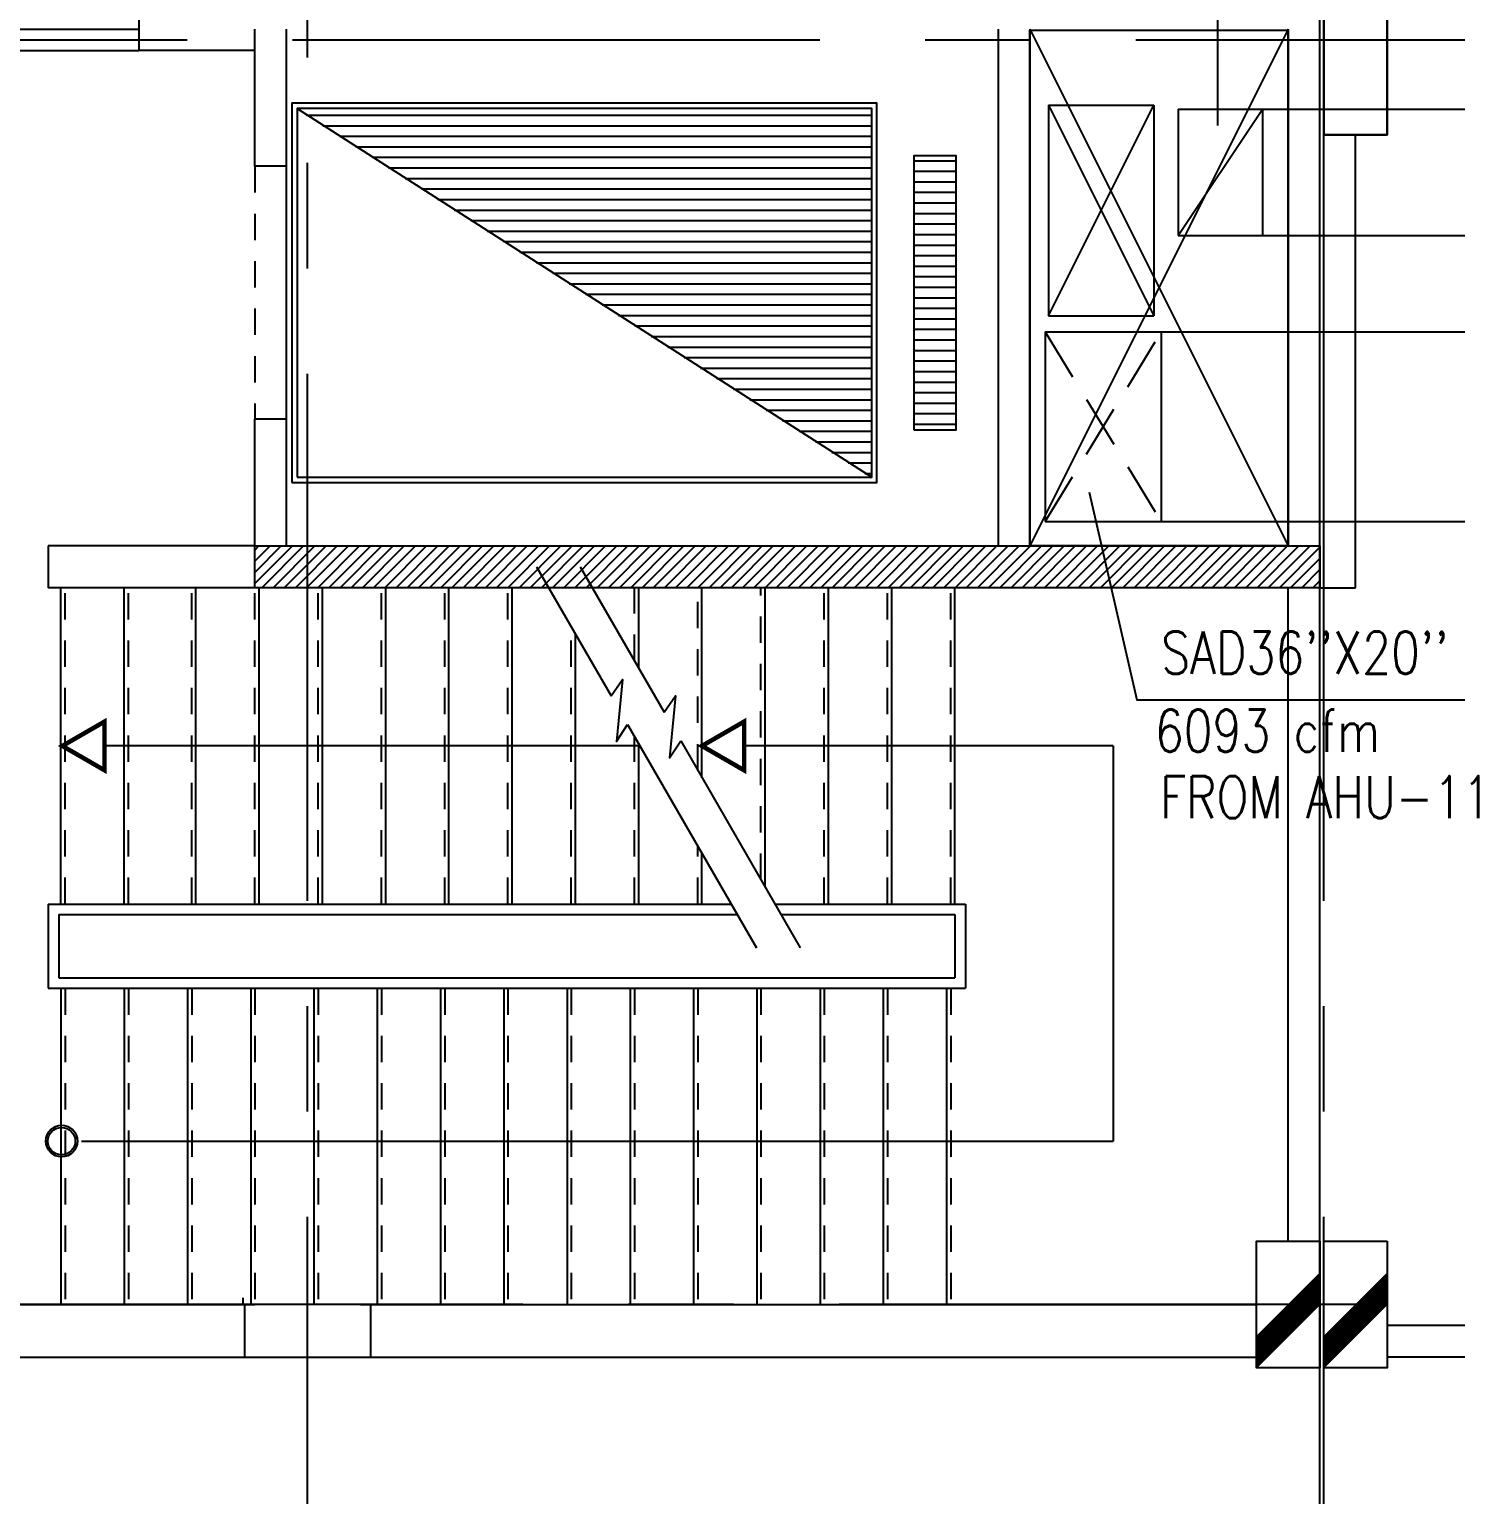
# Model space of a CAD drawing. Extents: x 417866029 to 417866302, y 43498040 to 43498122.
# Drawn here: x 417866076.23 to 417866083, y 43498077 to 43498083.96 of the extents above; entities that cross this region are included whole.
import ezdxf

# ---------------------------------------------------------------- set-up
doc = ezdxf.new("R2010")
doc.units = 0
doc.header["$MEASUREMENT"] = 0
for name, pattern in [('CENTERX2', [4, 2.5, -0.5, 0.5, -0.5]), ('HIDDEN', [0.375, 0.25, -0.125]), ('HIDDEN2', [0.1875, 0.125, -0.0625])]:
    doc.linetypes.add(name, pattern=pattern)
doc.layers.get('0').update_dxf_attribs({"linetype": 'CONTINUOUS'})
for name, color, linetype in [('AXES', 11, 'CENTERX2'), ('COL', 7, 'CONTINUOUS'), ('DUCT', 6, 'CONTINUOUS'), ('EXDUCT', 10, 'CONTINUOUS'), ('HAT', 11, 'CONTINUOUS'), ('HIDDEN', 9, 'HIDDEN2'), ('LIFTS', 9, 'CONTINUOUS'), ('M-TEXT', 2, 'CONTINUOUS'), ('PSUPPLY', 3, 'HIDDEN'), ('SHAFT', 9, 'CONTINUOUS'), ('STR', 9, 'CONTINUOUS'), ('WALL', 9, 'CONTINUOUS'), ('WIN', 9, 'CONTINUOUS')]:
    doc.layers.add(name, color=color, linetype=linetype)
doc.styles.add('ROMANS', font='ROMANS.shx', dxfattribs={"width": 0.6})

# ---------------------------------------------------------------- blocks, each defined once
blk = doc.blocks.new('*X51')
at = {"color": 0}
for p, q in [((140176.4757005259, 227700), (140376.4757005259, 227700)), ((140176.4757005259, 227650), (140376.4757005259, 227650)), ((140176.4757005259, 227600), (140376.4757005259, 227600)), ((140176.4757005259, 227550), (140376.4757005259, 227550)), ((140176.4757005259, 227500), (140376.4757005259, 227500)), ((140176.4757005259, 227450), (140376.4757005259, 227450)), ((140176.4757005259, 227400), (140376.4757005259, 227400)), ((140176.4757005259, 227350), (140376.4757005259, 227350)), ((140176.4757005259, 227300), (140376.4757005259, 227300)), ((140176.4757005259, 227250), (140376.4757005259, 227250)), ((140176.4757005259, 227200), (140376.4757005259, 227200)), ((140176.4757005259, 227150), (140376.4757005259, 227150)), ((140176.4757005259, 227100), (140376.4757005259, 227100)), ((140176.4757005259, 227050), (140376.4757005259, 227050)), ((140176.4757005259, 227000), (140376.4757005259, 227000)), ((140176.4757005259, 226950), (140376.4757005259, 226950)), ((140176.4757005259, 226900), (140376.4757005259, 226900)), ((140176.4757005259, 226850), (140376.4757005259, 226850)), ((140176.4757005259, 226800), (140376.4757005259, 226800)), ((140176.4757005259, 226750), (140376.4757005259, 226750)), ((140176.4757005259, 226700), (140376.4757005259, 226700)), ((140176.4757005259, 226650), (140376.4757005259, 226650)), ((140176.4757005259, 226600), (140376.4757005259, 226600)), ((140176.4757005259, 226550), (140376.4757005259, 226550)), ((140176.4757005259, 226500), (140376.4757005259, 226500)), ((140176.4757005259, 226450), (140376.4757005259, 226450))]:
    blk.add_line(p, q, dxfattribs=at)
blk = doc.blocks.new('*X52')
at = {"color": 0}
for p, q in [((477437.8265845861, 147300), (480111.9327893695, 147300)), ((477515.683696582, 147250), (480111.9327893695, 147250)), ((477593.5408085778, 147200), (480111.9327893695, 147200)), ((477671.3979205738, 147150), (480111.9327893695, 147150)), ((477749.2550325696, 147100), (480111.9327893695, 147100)), ((477827.1121445655, 147050), (480111.9327893695, 147050)), ((477904.9692565614, 147000), (480111.9327893695, 147000)), ((477982.8263685573, 146950), (480111.9327893695, 146950)), ((478060.6834805532, 146900), (480111.9327893695, 146900)), ((478138.540592549, 146850), (480111.9327893695, 146850)), ((478216.3977045449, 146800), (480111.9327893695, 146800)), ((478294.2548165408, 146750), (480111.9327893695, 146750)), ((478372.1119285367, 146700), (480111.9327893695, 146700)), ((478449.9690405326, 146650), (480111.9327893695, 146650)), ((478527.8261525285, 146600), (480111.9327893695, 146600)), ((478605.6832645243, 146550), (480111.9327893695, 146550)), ((478683.5403765202, 146500), (480111.9327893695, 146500)), ((478761.3974885161, 146450), (480111.9327893695, 146450)), ((478839.254600512, 146400), (480111.9327893695, 146400)), ((478917.1117125078, 146350), (480111.9327893695, 146350)), ((478994.9688245038, 146300), (480111.9327893695, 146300)), ((479072.8259364996, 146250), (480111.9327893695, 146250)), ((479150.6830484955, 146200), (480111.9327893695, 146200)), ((479228.5401604914, 146150), (480111.9327893695, 146150)), ((479306.3972724873, 146100), (480111.9327893696, 146100)), ((479384.2543844832, 146050), (480111.9327893696, 146050)), ((479462.1114964791, 146000), (480111.9327893696, 146000)), ((479539.9686084749, 145950), (480111.9327893696, 145950)), ((479617.8257204708, 145900), (480111.9327893696, 145900)), ((479695.6828324667, 145850), (480111.9327893696, 145850)), ((479773.5399444626, 145800), (480111.9327893696, 145800)), ((479851.3970564585, 145750), (480111.9327893696, 145750)), ((479929.2541684543, 145700), (480111.9327893696, 145700)), ((480007.1112804502, 145650), (480111.9327893696, 145650)), ((480084.9683924461, 145600), (480111.9327893696, 145600))]:
    blk.add_line(p, q, dxfattribs=at)
blk = doc.blocks.new('*X69')
at = {"color": 0}
for p, q in [((61359.22208648539, 153159.3599540289), (61539.59610626817, 153339.7339738117)), ((61359.22208648538, 153212.3929626179), (61486.56309767918, 153339.7339738117)), ((61359.22208648537, 153265.4259712069), (61433.53008909019, 153339.7339738117)), ((61359.22208648537, 153318.4589797959), (61380.4970805012, 153339.7339738117)), ((61392.62911485726, 153139.7339738118), (61592.62911485717, 153339.7339738117)), ((61445.66212344625, 153139.7339738118), (61645.66212344616, 153339.7339738117)), ((61498.69513203524, 153139.7339738118), (61698.69513203515, 153339.7339738117)), ((61551.72814062423, 153139.7339738118), (61751.72814062415, 153339.7339738117)), ((61604.76114921322, 153139.7339738118), (61804.76114921314, 153339.7339738117)), ((61657.79415780221, 153139.7339738118), (61857.79415780213, 153339.7339738117)), ((61710.8271663912, 153139.7339738118), (61910.82716639112, 153339.7339738117)), ((61763.86017498019, 153139.7339738118), (61963.86017498012, 153339.7339738117)), ((61816.89318356918, 153139.7339738118), (62016.8931835691, 153339.7339738117)), ((61869.92619215817, 153139.7339738118), (62069.9261921581, 153339.7339738117)), ((61922.95920074716, 153139.7339738118), (62122.95920074709, 153339.7339738117)), ((61975.99220933615, 153139.7339738118), (62175.99220933608, 153339.7339738117)), ((62029.02521792514, 153139.7339738118), (62229.02521792507, 153339.7339738117)), ((62082.05822651413, 153139.7339738118), (62282.05822651407, 153339.7339738117)), ((62135.09123510312, 153139.7339738118), (62335.09123510306, 153339.7339738117)), ((62188.12424369211, 153139.7339738118), (62388.12424369205, 153339.7339738117)), ((62241.1572522811, 153139.7339738118), (62441.15725228105, 153339.7339738117)), ((62294.19026087009, 153139.7339738118), (62494.19026087003, 153339.7339738117)), ((62347.22326945908, 153139.7339738118), (62547.22326945903, 153339.7339738117)), ((62400.25627804807, 153139.7339738118), (62600.25627804802, 153339.7339738117)), ((62453.28928663706, 153139.7339738118), (62653.28928663702, 153339.7339738117)), ((62506.32229522605, 153139.7339738118), (62706.322295226, 153339.7339738117)), ((62559.35530381504, 153139.7339738118), (62759.355303815, 153339.7339738117)), ((62612.38831240403, 153139.7339738118), (62812.38831240399, 153339.7339738117)), ((62665.42132099302, 153139.7339738118), (62865.42132099298, 153339.7339738117)), ((62718.45432958201, 153139.7339738118), (62918.45432958197, 153339.7339738117)), ((62771.48733817101, 153139.7339738118), (62971.48733817097, 153339.7339738117)), ((62824.52034675999, 153139.7339738118), (63024.52034675996, 153339.7339738117)), ((62877.55335534898, 153139.7339738118), (63077.55335534895, 153339.7339738117)), ((62930.58636393797, 153139.7339738118), (63130.58636393795, 153339.7339738117)), ((62983.61937252696, 153139.7339738118), (63183.61937252693, 153339.7339738117)), ((63036.65238111596, 153139.7339738118), (63236.65238111593, 153339.7339738117)), ((63089.68538970494, 153139.7339738118), (63289.68538970492, 153339.7339738117)), ((63142.71839829393, 153139.7339738118), (63342.71839829391, 153339.7339738117)), ((63195.75140688293, 153139.7339738118), (63395.7514068829, 153339.7339738117)), ((63248.78441547191, 153139.7339738118), (63448.7844154719, 153339.7339738117)), ((63301.81742406091, 153139.7339738118), (63501.81742406089, 153339.7339738117)), ((63354.8504326499, 153139.7339738118), (63554.85043264988, 153339.7339738117)), ((63407.88344123888, 153139.7339738118), (63607.88344123888, 153339.7339738117)), ((63460.91644982788, 153139.7339738118), (63660.91644982787, 153339.7339738118)), ((63513.94945841686, 153139.7339738118), (63713.94945841686, 153339.7339738118)), ((63566.98246700585, 153139.7339738118), (63766.98246700585, 153339.7339738118)), ((63620.01547559485, 153139.7339738118), (63820.01547559485, 153339.7339738118)), ((63673.04848418383, 153139.7339738117), (63873.04848418383, 153339.7339738118)), ((63726.08149277283, 153139.7339738117), (63926.08149277283, 153339.7339738118)), ((63779.11450136182, 153139.7339738117), (63979.11450136182, 153339.7339738118)), ((63832.1475099508, 153139.7339738117), (64032.14750995081, 153339.7339738118)), ((63885.1805185398, 153139.7339738117), (64085.1805185398, 153339.7339738118)), ((63938.21352712878, 153139.7339738117), (64138.2135271288, 153339.7339738118)), ((63991.24653571778, 153139.7339738117), (64191.24653571779, 153339.7339738118)), ((64044.27954430677, 153139.7339738117), (64244.27954430678, 153339.7339738118)), ((64097.31255289575, 153139.7339738117), (64297.31255289578, 153339.7339738118)), ((64150.34556148475, 153139.7339738117), (64350.34556148477, 153339.7339738118)), ((64203.37857007374, 153139.7339738117), (64403.37857007376, 153339.7339738118)), ((64256.41157866273, 153139.7339738117), (64456.41157866275, 153339.7339738118)), ((64309.44458725172, 153139.7339738117), (64509.44458725175, 153339.7339738118)), ((64362.4775958407, 153139.7339738117), (64562.47759584073, 153339.7339738118)), ((64415.5106044297, 153139.7339738117), (64615.51060442973, 153339.7339738118)), ((64468.54361301869, 153139.7339738117), (64668.54361301872, 153339.7339738118)), ((64521.57662160768, 153139.7339738117), (64721.57662160771, 153339.7339738118)), ((64574.60963019667, 153139.7339738117), (64774.6096301967, 153339.7339738118)), ((64627.64263878566, 153139.7339738117), (64827.6426387857, 153339.7339738118)), ((64680.67564737465, 153139.7339738117), (64880.67564737469, 153339.7339738118)), ((64733.70865596364, 153139.7339738117), (64933.70865596368, 153339.7339738118)), ((64786.74166455263, 153139.7339738117), (64986.74166455268, 153339.7339738118)), ((64839.77467314162, 153139.7339738117), (65039.77467314167, 153339.7339738118)), ((64892.80768173061, 153139.7339738117), (65092.80768173066, 153339.7339738118)), ((64945.8406903196, 153139.7339738117), (65145.84069031965, 153339.7339738118)), ((64998.87369890859, 153139.7339738117), (65198.87369890865, 153339.7339738118)), ((65051.90670749758, 153139.7339738117), (65251.90670749763, 153339.7339738118)), ((65104.93971608657, 153139.7339738117), (65304.93971608663, 153339.7339738118)), ((65157.97272467556, 153139.7339738117), (65357.97272467562, 153339.7339738118)), ((65211.00573326455, 153139.7339738117), (65411.00573326461, 153339.7339738118)), ((65264.03874185354, 153139.7339738117), (65464.0387418536, 153339.7339738118)), ((65317.07175044253, 153139.7339738117), (65517.0717504426, 153339.7339738118)), ((65370.10475903152, 153139.7339738117), (65570.10475903159, 153339.7339738118)), ((65423.13776762051, 153139.7339738117), (65623.13776762059, 153339.7339738118)), ((65476.1707762095, 153139.7339738117), (65676.17077620958, 153339.7339738118)), ((65529.20378479849, 153139.7339738117), (65729.20378479856, 153339.7339738118)), ((65582.23679338748, 153139.7339738117), (65782.23679338756, 153339.7339738118)), ((65635.26980197646, 153139.7339738117), (65835.26980197655, 153339.7339738118)), ((65688.30281056547, 153139.7339738117), (65888.30281056554, 153339.7339738118)), ((65741.33581915445, 153139.7339738117), (65941.33581915454, 153339.7339738118)), ((65794.36882774344, 153139.7339738117), (65994.36882774353, 153339.7339738118)), ((65847.40183633243, 153139.7339738117), (66047.40183633252, 153339.7339738118)), ((65900.43484492142, 153139.7339738117), (66100.43484492152, 153339.7339738118)), ((65953.46785351042, 153139.7339738117), (66153.4678535105, 153339.7339738118)), ((66006.5008620994, 153139.7339738117), (66206.50086209949, 153339.7339738118)), ((66059.53387068839, 153139.7339738117), (66259.5338706885, 153339.7339738118)), ((66112.56687927738, 153139.7339738117), (66312.56687927748, 153339.7339738118)), ((66165.59988786637, 153139.7339738117), (66365.59988786647, 153339.7339738118)), ((66218.63289645537, 153139.7339738117), (66409.2220864852, 153330.3231638415)), ((66271.66590504436, 153139.7339738117), (66409.2220864852, 153277.2901552526)), ((66324.69891363334, 153139.7339738117), (66409.2220864852, 153224.2571466636)), ((66377.73192222233, 153139.7339738117), (66409.2220864852, 153171.2241380746))]:
    blk.add_line(p, q, dxfattribs=at)
blk = doc.blocks.new('C11')
at = {"layer": 'HAT'}
h = blk.add_hatch(dxfattribs=at)
h.set_pattern_fill('ANSI31', color=256, scale=300, style=0)
h.set_pattern_definition([(45, (-248556.1822811713, -75061.0053373936), (-26.51650429449553, 26.51650429449553), [])])
h.paths.add_polyline_path([(300.0000000000291, 700), (-2.91038304567337e-11, 700), (0, 349.9999999998981), (300.0000000000291, 349.9999999998981)])
h.paths.add_polyline_path([(300, 349.9999999998981), (-2.91038304567337e-11, 349.9999999998981), (-2.91038304567337e-11, 0), (300.0000000000291, 0)])
at = {"layer": 'COL'}
blk.add_lwpolyline([(300.0000000000291, 700), (299.9999999999709, 0), (0, 0), (0, 700)], close=True, dxfattribs=at)
blk = doc.blocks.new('C5V')
at = {"layer": 'HAT'}
h = blk.add_hatch(dxfattribs=at)
h.set_pattern_fill('ANSI31', color=256, scale=300, style=0)
h.set_pattern_definition([(45, (-249196.1822811713, -54711.00533739357), (-26.51650429449553, 26.51650429449553), [])])
h.paths.add_polyline_path([(-19.9999999999709, 600.0000000000073), (-320, 600.0000000000073), (-320.0000000000291, 299.99999999992), (-19.99999999991269, 299.99999999992)])
h.paths.add_polyline_path([(-19.9999999999709, 299.9999999999127), (-320, 299.9999999999127), (-320, 7.275957614183426e-12), (-19.99999999994179, 7.275957614183426e-12)])
h = blk.add_hatch(dxfattribs=at)
h.set_pattern_fill('ANSI31', color=256, scale=300, style=0)
h.set_pattern_definition([(45, (-248876.1822811713, -54711.00533739358), (-26.51650429449553, 26.51650429449553), [])])
h.paths.add_polyline_path([(300.0000000000582, 600), (2.91038304567337e-11, 600), (0, 299.9999999999127), (300.0000000001164, 299.9999999999127)])
h.paths.add_polyline_path([(300.0000000000582, 299.9999999999054), (2.91038304567337e-11, 299.9999999999054), (2.91038304567337e-11, 0), (300.0000000000873, 0)])
at = {"layer": 'COL'}
for points in [[(-19.99999999994179, 600.0000000000073), (-19.99999999994179, 7.275957614183426e-12), (-320.0000000000291, 7.275957614183426e-12), (-320.0000000000291, 600.0000000000073)], [(300.0000000000873, 600), (300.0000000000873, 0), (0, 0), (0, 600)]]:
    blk.add_lwpolyline(points, close=True, dxfattribs=at)

msp = doc.modelspace()

# ---------------------------------------------------------------- linework, layer by layer
at = {"layer": 'AXES'}
for p, q in [((417866077.5536888, 43498039.82212118), (417866077.5536888, 43498118.63479631)), ((417866082.3536888, 43498039.82212118), (417866082.3536888, 43498117.94959313)), ((417866082.3736889, 43498039.82212118), (417866082.3736889, 43498117.94959313)), ((417866029.482244, 43498083.90641482), (417866098.5736889, 43498083.90641482)), ((417866098.5736889, 43498077.90641482), (417866029.482244, 43498077.90641482))]:
    msp.add_line(p, q, dxfattribs=at)
at = {"layer": 'COL'}
for points in [[(417866082.3536888, 43498081.50641482), (417866082.3536888, 43498081.30641482), (417866077.3036889, 43498081.30641482), (417866077.3036889, 43498081.50641482)], [(417866077.2536889, 43498077.90641482), (417866077.2536889, 43498077.65641482), (417866077.8536888, 43498077.65641482), (417866077.8536888, 43498077.90641482)]]:
    msp.add_lwpolyline(points, close=True, dxfattribs=at)
at = {"layer": 'DUCT'}
for p, q in [((417866081.0671742, 43498083.597261), (417866081.5671742, 43498083.597261)), ((417866081.0671753, 43498082.597261), (417866081.5671753, 43498083.597261)), ((417866081.0671753, 43498083.597261), (417866081.5671753, 43498082.597261)), ((417866081.0671753, 43498083.597261), (417866081.0671753, 43498082.597261)), ((417866081.0671753, 43498083.597261), (417866081.5671753, 43498083.597261)), ((417866081.5671753, 43498083.597261), (417866081.5671753, 43498082.597261)), ((417866081.0671742, 43498082.597261), (417866081.5671742, 43498082.597261)), ((417866081.0671753, 43498082.597261), (417866081.5671753, 43498082.597261))]:
    msp.add_line(p, q, dxfattribs=at)
at = {"layer": 'DUCT', "linetype": 'HIDDEN'}
for p, q in [((417866081.0511703, 43498081.62047364), (417866081.6021773, 43498082.52047364)), ((417866081.0511703, 43498082.52047364), (417866081.6021773, 43498081.62047364))]:
    msp.add_line(p, q, dxfattribs=at)
at = {"layer": 'DUCT', "linetype": 'ByBlock'}
for p, q in [((417866081.0511703, 43498082.52047364), (417866081.6021773, 43498082.52047364)), ((417866081.5834102, 43498082.52047364), (417866087.3087865, 43498082.52047364)), ((417866081.0511703, 43498081.62047364), (417866081.6021773, 43498081.62047364)), ((417866081.5834102, 43498081.62047364), (417866098.3027147, 43498081.62047364))]:
    msp.add_line(p, q, dxfattribs=at)
at = {"layer": 'DUCT', "linetype": 'Continuous'}
for p, q in [((417866081.0511703, 43498082.52047364), (417866081.0511703, 43498081.62047364)), ((417866081.6021773, 43498082.52047364), (417866081.6021773, 43498081.62047364))]:
    msp.add_line(p, q, dxfattribs=at)
at = {"layer": 'EXDUCT', "color": 2, "linetype": 'ByBlock'}
for p, q in [((417866081.6825176, 43498082.9776238), (417866082.0825176, 43498083.57762381)), ((417866081.6825187, 43498082.9776238), (417866082.0825187, 43498083.57762381))]:
    msp.add_line(p, q, dxfattribs=at)
at = {"layer": 'EXDUCT', "linetype": 'ByBlock'}
for p, q in [((417866081.6825187, 43498083.57762381), (417866082.0825187, 43498083.57762381)), ((417866081.6825187, 43498083.57762381), (417866081.6825187, 43498082.9776238)), ((417866082.0825187, 43498083.57762381), (417866082.0825186, 43498082.9776238)), ((417866082.0825187, 43498083.57762381), (417866097.0893481, 43498083.5776238)), ((417866081.6825187, 43498082.9776238), (417866097.0893481, 43498082.9776238))]:
    msp.add_line(p, q, dxfattribs=at)
at = {"layer": 'HIDDEN'}
msp.add_line((417866077.3036878, 43498083.30641482), (417866077.3036878, 43498082.10641482), dxfattribs=at)
at = {"layer": 'LIFTS'}
for p, q in [((417866077.5036877, 43498083.58141482), (417866080.2286867, 43498081.83141482)), ((417866077.4536877, 43498082.10641482), (417866077.4536877, 43498083.30641482))]:
    msp.add_line(p, q, dxfattribs=at)
for points in [[(417866077.4786878, 43498081.80641482), (417866080.2536867, 43498081.80641482), (417866080.2536867, 43498083.60641482), (417866077.4786878, 43498083.60641482)], [(417866077.5036877, 43498081.83141482), (417866080.2286867, 43498081.83141482), (417866080.2286867, 43498083.58141482), (417866077.5036877, 43498083.58141482)], [(417866080.4286878, 43498082.05641482), (417866080.6286877, 43498082.05641482), (417866080.6286877, 43498083.35641482), (417866080.4286878, 43498083.35641482)]]:
    msp.add_lwpolyline(points, close=True, dxfattribs=at)
at = {"layer": 'PSUPPLY', "linetype": 'Continuous'}
for points in [[(417866081.8697953, 43498083.49979573), (417866081.8697953, 43498084.69175442), (417866079.6017463, 43498084.69175442)], [(417866081.2601185, 43498081.75991001), (417866081.4855479, 43498080.77586584), (417866083.1401939, 43498080.77586584)]]:
    msp.add_lwpolyline(points, dxfattribs=at)
at = {"layer": 'SHAFT'}
for p, q in [((417866082.2036889, 43498083.95641482), (417866080.9786888, 43498081.50641482)), ((417866080.9786888, 43498083.95641482), (417866082.2036889, 43498081.50641482))]:
    msp.add_line(p, q, dxfattribs=at)
at = {"layer": 'STR'}
for p, q in [((417866078.6391921, 43498081.40588968), (417866078.9924034, 43498080.79410966)), ((417866078.846243, 43498081.40588968), (417866079.2439141, 43498080.71710323)), ((417866076.3836888, 43498079.80641482), (417866076.3836888, 43498081.30641482)), ((417866076.6836888, 43498079.80641482), (417866076.6836888, 43498081.30641482)), ((417866077.0236889, 43498079.80641482), (417866077.0236889, 43498081.30641482)), ((417866077.3236888, 43498079.80641482), (417866077.3236888, 43498081.30641482)), ((417866077.6236888, 43498079.80641482), (417866077.6236888, 43498081.30641482)), ((417866077.9236888, 43498079.80641482), (417866077.9236888, 43498081.30641482)), ((417866078.2236888, 43498079.80641482), (417866078.2236888, 43498081.30641482)), ((417866078.5236889, 43498079.80641482), (417866078.5236889, 43498081.30641482)), ((417866079.1236888, 43498080.92533948), (417866079.1236888, 43498081.30641482)), ((417866079.4236888, 43498080.40572424), (417866079.4236888, 43498081.30641482)), ((417866079.7236888, 43498079.88610899), (417866079.7236888, 43498081.30641482)), ((417866080.0236889, 43498079.80641482), (417866080.0236889, 43498081.30641482)), ((417866080.3236888, 43498079.80641482), (417866080.3236888, 43498081.30641482)), ((417866080.6236888, 43498079.80641482), (417866080.6236888, 43498081.30641482)), ((417866078.8236888, 43498079.80641482), (417866078.8236888, 43498081.08633198)), ((417866079.0712664, 43498080.65751516), (417866079.6825478, 43498079.59874464)), ((417866079.1236888, 43498080.55641482), (417866076.590344, 43498080.55641482)), ((417866079.1236888, 43498079.80641482), (417866079.1236888, 43498080.56671673)), ((417866079.322777, 43498080.58050873), (417866079.8895987, 43498079.59874464)), ((417866081.3736888, 43498080.55641482), (417866079.6236888, 43498080.55641482)), ((417866081.3736888, 43498080.55641482), (417866081.3736888, 43498078.68141482)), ((417866079.4236888, 43498079.80641482), (417866079.4236888, 43498080.04710149)), ((417866076.3236888, 43498079.80641482), (417866079.5626494, 43498079.80641482)), ((417866076.3236888, 43498079.80641482), (417866076.3236888, 43498079.40641482)), ((417866079.7697003, 43498079.80641482), (417866080.6736888, 43498079.80641482)), ((417866080.6736888, 43498079.80641482), (417866080.6736888, 43498079.40641482)), ((417866076.3736888, 43498079.75641482), (417866079.5915169, 43498079.75641482)), ((417866076.3736888, 43498079.75641482), (417866076.3736888, 43498079.45641482)), ((417866079.7985678, 43498079.75641482), (417866080.6236888, 43498079.75641482)), ((417866080.6236888, 43498079.75641482), (417866080.6236888, 43498079.45641482)), ((417866076.3736888, 43498079.45641482), (417866080.6236888, 43498079.45641482)), ((417866076.3236888, 43498079.40641482), (417866080.6736888, 43498079.40641482)), ((417866076.3836888, 43498079.40641482), (417866076.3836888, 43498077.90641482)), ((417866076.6836888, 43498079.40641482), (417866076.6836888, 43498077.90641482)), ((417866076.9836888, 43498079.40641482), (417866076.9836888, 43498077.90641482)), ((417866077.2836888, 43498079.40641482), (417866077.2836888, 43498077.90641482)), ((417866077.5836889, 43498079.40641482), (417866077.5836889, 43498077.90641482)), ((417866077.8836888, 43498079.40641482), (417866077.8836888, 43498077.90641482)), ((417866078.1836888, 43498079.40641482), (417866078.1836888, 43498077.90641482)), ((417866078.1836888, 43498079.40641482), (417866078.1836888, 43498077.90641482)), ((417866078.4836888, 43498079.40641482), (417866078.4836888, 43498077.90641482)), ((417866078.7836888, 43498079.40641482), (417866078.7836888, 43498077.90641482)), ((417866079.0836889, 43498079.40641482), (417866079.0836889, 43498077.90641482)), ((417866079.3836888, 43498079.40641482), (417866079.3836888, 43498077.90641482)), ((417866079.6836888, 43498079.40641482), (417866079.6836888, 43498077.90641482)), ((417866079.9836888, 43498079.40641482), (417866079.9836888, 43498077.90641482)), ((417866080.2836888, 43498079.40641482), (417866080.2836888, 43498077.90641482)), ((417866080.5836889, 43498079.40641482), (417866080.5836889, 43498077.90641482)), ((417866076.4816228, 43498078.68141482), (417866081.3736888, 43498078.68141482))]:
    msp.add_line(p, q, dxfattribs=at)
at = {"layer": 'STR', "linetype": 'HIDDEN2'}
for p, q in [((417866076.4036888, 43498079.80641482), (417866076.4036888, 43498081.30641482)), ((417866076.7036889, 43498079.80641482), (417866076.7036889, 43498081.30641482)), ((417866077.0036888, 43498079.80641482), (417866077.0036888, 43498081.30641482)), ((417866077.3036888, 43498079.80641482), (417866077.3036888, 43498081.30641482)), ((417866077.6036888, 43498079.80641482), (417866077.6036888, 43498081.30641482)), ((417866077.9036888, 43498079.80641482), (417866077.9036888, 43498081.30641482)), ((417866078.2036889, 43498079.80641482), (417866078.2036889, 43498081.30641482)), ((417866078.5036888, 43498079.80641482), (417866078.5036888, 43498081.30641482)), ((417866079.1036888, 43498080.9599805), (417866079.1036888, 43498081.30641482)), ((417866079.4036888, 43498080.44036525), (417866079.4036888, 43498081.30641482)), ((417866079.7036889, 43498079.92075001), (417866079.7036889, 43498081.30641482)), ((417866080.0036888, 43498079.80641482), (417866080.0036888, 43498081.30641482)), ((417866080.3036888, 43498079.80641482), (417866080.3036888, 43498081.30641482)), ((417866080.6036888, 43498079.80641482), (417866080.6036888, 43498081.30641482)), ((417866078.8036888, 43498079.80641482), (417866078.8036888, 43498081.12097299)), ((417866079.1036888, 43498079.80641482), (417866079.1036888, 43498080.60135775)), ((417866079.4036888, 43498079.80641482), (417866079.4036888, 43498080.08174251)), ((417866076.4036888, 43498079.40641482), (417866076.4036888, 43498077.90641482)), ((417866076.7036889, 43498079.40641482), (417866076.7036889, 43498077.90641482)), ((417866077.0036888, 43498079.40641482), (417866077.0036888, 43498077.90641482)), ((417866077.3036888, 43498079.40641482), (417866077.3036888, 43498077.90641482)), ((417866077.6036888, 43498079.40641482), (417866077.6036888, 43498077.90641482)), ((417866077.9036888, 43498079.40641482), (417866077.9036888, 43498077.90641482)), ((417866078.2036889, 43498079.40641482), (417866078.2036889, 43498077.90641482)), ((417866078.2036889, 43498079.40641482), (417866078.2036889, 43498077.90641482)), ((417866078.5036888, 43498079.40641482), (417866078.5036888, 43498077.90641482)), ((417866078.8036888, 43498079.40641482), (417866078.8036888, 43498077.90641482)), ((417866079.1036888, 43498079.40641482), (417866079.1036888, 43498077.90641482)), ((417866079.4036888, 43498079.40641482), (417866079.4036888, 43498077.90641482)), ((417866079.7036889, 43498079.40641482), (417866079.7036889, 43498077.90641482)), ((417866080.0036888, 43498079.40641482), (417866080.0036888, 43498077.90641482)), ((417866080.3036888, 43498079.40641482), (417866080.3036888, 43498077.90641482)), ((417866080.6036888, 43498079.40641482), (417866080.6036888, 43498077.90641482))]:
    msp.add_line(p, q, dxfattribs=at)
at = {"layer": 'STR'}
for points in [[(417866078.9924034, 43498080.79410966), (417866079.0471379, 43498080.87157337), (417866079.017927, 43498080.57721497), (417866079.0712664, 43498080.65751516)], [(417866079.2439141, 43498080.71710323), (417866079.2986485, 43498080.79456694), (417866079.2694376, 43498080.50020854), (417866079.322777, 43498080.58050873)]]:
    msp.add_lwpolyline(points, dxfattribs=at)
at = {"layer": 'STR', "const_width": 0.02151219134471617}
for points in [[(417866076.590344, 43498080.44094477), (417866076.590344, 43498080.67188487), (417866076.3903439, 43498080.55641482)], [(417866079.6236888, 43498080.44094477), (417866079.6236888, 43498080.67188487), (417866079.4236888, 43498080.55641482)]]:
    msp.add_lwpolyline(points, close=True, dxfattribs=at)
at = {"layer": 'STR'}
for radius in [0.07499999999999155, 0.065]:
    msp.add_circle((417866076.3866228, 43498078.68141482), radius, dxfattribs=at)
at = {"layer": 'WALL'}
for p, q in [((417866076.7536888, 43498084.15641482), (417866076.7536888, 43498083.85641482)), ((417866077.3036878, 43498083.30641482), (417866077.3036878, 43498083.95641482)), ((417866077.4536877, 43498083.30641482), (417866077.4536877, 43498083.95641482)), ((417866080.8286889, 43498083.95641482), (417866080.8286889, 43498081.50641482)), ((417866080.9786888, 43498083.95641482), (417866080.9786888, 43498081.50641482)), ((417866082.2036889, 43498081.50641482), (417866082.2036889, 43498083.95641482)), ((417866082.3536888, 43498081.50641482), (417866082.3536888, 43498083.95641482)), ((417866077.3036888, 43498083.85641482), (417866076.7536888, 43498083.85641482)), ((417866082.3736888, 43498081.30641482), (417866082.3736888, 43498083.65641482)), ((417866082.5236889, 43498081.30641482), (417866082.5236889, 43498083.45641482)), ((417866077.4536877, 43498083.30641482), (417866077.3036878, 43498083.30641482)), ((417866077.4536877, 43498082.10641482), (417866077.3036878, 43498082.10641482)), ((417866077.3036878, 43498081.50641482), (417866077.3036878, 43498082.10641482)), ((417866077.4536877, 43498081.50641482), (417866077.4536877, 43498082.10641482)), ((417866076.3227789, 43498081.50641482), (417866076.3227789, 43498081.30641482)), ((417866077.3036888, 43498081.50641482), (417866076.3227789, 43498081.50641482)), ((417866077.3036888, 43498081.30641482), (417866076.3227789, 43498081.30641482)), ((417866082.2036889, 43498078.20641482), (417866082.2036889, 43498081.30641482)), ((417866082.3536888, 43498078.15641482), (417866082.3536888, 43498081.30641482)), ((417866075.4536901, 43498077.90641482), (417866077.3036888, 43498077.90641482)), ((417866077.8036888, 43498077.90641482), (417866082.0536888, 43498077.90641482)), ((417866089.3236888, 43498077.80641482), (417866082.6736888, 43498077.80641482)), ((417866075.303691, 43498077.65641482), (417866077.3052828, 43498077.65641482)), ((417866077.8036888, 43498077.65641482), (417866082.0536888, 43498077.65641482)), ((417866089.3236888, 43498077.65641482), (417866082.6736888, 43498077.65641482))]:
    msp.add_line(p, q, dxfattribs=at)
at = {"layer": 'WALL', "linetype": 'ByBlock'}
msp.add_line((417866082.3536888, 43498081.30641482), (417866082.5236889, 43498081.30641482), dxfattribs=at)
at = {"layer": 'WALL', "color": 9, "linetype": 'ByBlock'}
msp.add_line((417866077.2483104, 43498077.90641482), (417866077.2483104, 43498077.93771538), dxfattribs=at)
at = {"layer": 'WALL', "linetype": 'ByBlock', "ltscale": 0.3}
for points in [[(417866082.6736888, 43498084.15641482), (417866082.3736888, 43498084.15641482), (417866082.3736888, 43498083.45641482), (417866082.6736888, 43498083.45641482)], [(417866080.9786888, 43498083.9520293), (417866082.2036889, 43498083.9520293), (417866082.2036889, 43498081.50641482), (417866080.9786888, 43498081.50641482)], [(417866077.2536888, 43498077.65641482), (417866077.8536888, 43498077.65641482), (417866077.8536888, 43498077.90641482), (417866077.2536888, 43498077.90641482)]]:
    msp.add_lwpolyline(points, close=True, dxfattribs=at)
at = {"layer": 'WIN'}
for p, q in [((417866075.9536889, 43498083.95641482), (417866076.7536888, 43498083.95641482)), ((417866075.9536889, 43498083.90641482), (417866076.7536888, 43498083.90641482)), ((417866075.9536889, 43498083.85641482), (417866076.7536888, 43498083.85641482))]:
    msp.add_line(p, q, dxfattribs=at)

# ---------------------------------------------------------------- block references
at = {"layer": 'HAT', "xscale": 0.0009999871253967285, "yscale": 0.001000002026557922, "zscale": 0.001}
for name, p in [('C11', (417866082.3736889, 43498083.45641483)), ('*X69', (417866015.9444668, 43497928.16668085)), ('C5V', (417866082.3736889, 43498077.60641482))]:
    msp.add_blockref(name, p, dxfattribs=at)
at = {"layer": 'LIFTS', "color": 11, "xscale": 0.0009999871253967285, "yscale": 0.001000002026557922, "zscale": 0.001}
for name, p in [('*X52', (417865600.1167539, 43497936.24873141)), ('*X51', (417865940.252212, 43497855.63258432))]:
    msp.add_blockref(name, p, dxfattribs=at)

# ---------------------------------------------------------------- texts
at = {"layer": 'M-TEXT', "style": 'ROMANS', "width": 0.8}
for s, p in [("SAD36''X20'' ", (417866081.6014956, 43498080.89917577)), (' 6093 cfm', (417866081.4616085, 43498080.52850968)), ('FROM AHU-11', (417866081.5969117, 43498080.21355432))]:
    msp.add_text(s, height=0.2, dxfattribs=at).set_placement(p)

doc.saveas('drawing.dxf')
